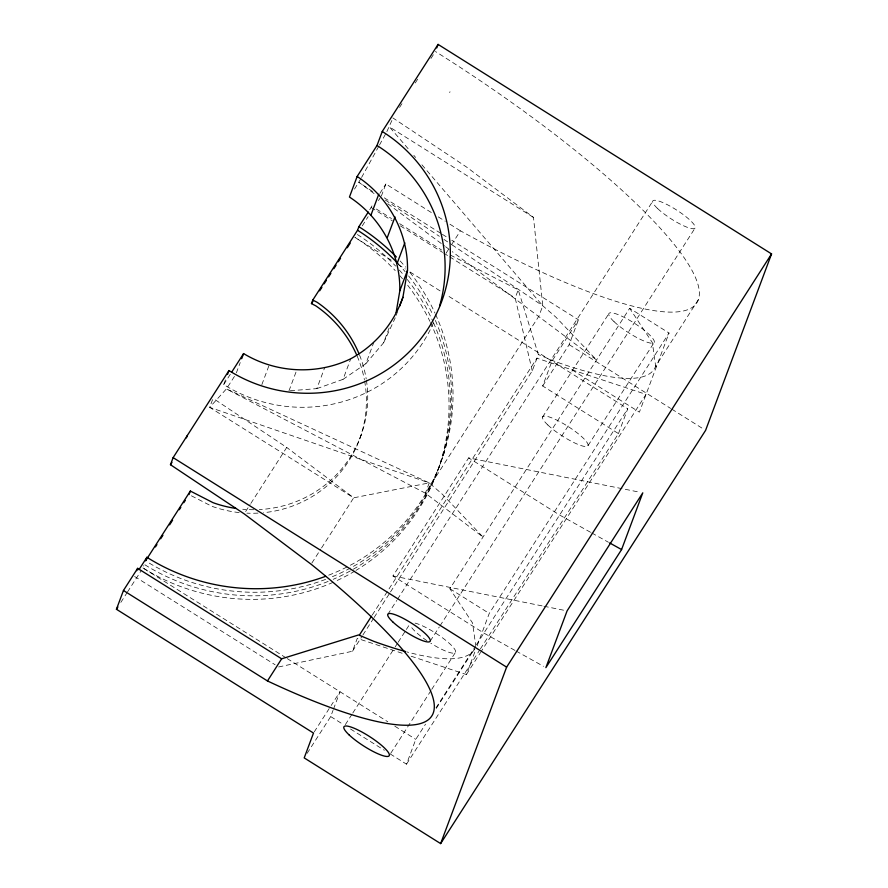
<?xml version="1.0" encoding="UTF-8"?>
<svg xmlns="http://www.w3.org/2000/svg" width="888" height="888" viewBox="0 0 888 888"><rect width="100%" height="100%" fill="white"/><g stroke="black" fill="none" stroke-linecap="round" stroke-linejoin="round"><path stroke-width="0.67" stroke-dasharray="4.44 3.33" d="M390.52 591.908L532.267 370.84L538.361 354.534L518.226 289.854L449.905 254.823M286.036 657.841L142.935 567.943L143.812 565.578M212.576 399.6L209.679 407.348L353.69 497.813L429.226 482.894L442.446 494.339L483.005 537.051L425.374 493.184L226.429 388.911L209.679 407.348L429.226 482.894L425.374 493.184L538.927 316.084L542.779 305.794L533.477 217.405L466.533 167.033L392.84 117.904M433.522 322.755A145.144 141.869 20.5 0 1 223.721 384.571L226.096 378.199M236.375 372.86L240.226 362.582M261.849 384.637L269.064 365.345M288.977 390.853L296.67 370.285M391.886 120.491L386.813 131.746M369.73 209.779L373.193 203.785M431.313 212.521L385.892 183.983L381.385 196.026L441.214 233.611M290.309 390.753L316.838 388.622L324.531 368.043M449.683 92.607L450.016 91.719M316.838 388.622L343.046 379.354L350.738 358.785M343.046 379.354L365.834 363.714L373.526 343.134M365.834 363.714L383.627 342.735L389.876 326.018M396.181 315.296L397.624 311.444M359.829 438.55L361.15 434.998M278.61 666.955L352.481 651.248L357.287 638.372L404.617 654.068M307.159 753.302L330.702 716.572L333.022 710.367M333.488 709.124L339.993 691.741L331.157 705.516M440.326 462.892L441.658 459.34M442.979 455.799L444.311 452.247M532.267 370.84L515.173 297.991L518.226 289.854M480.386 648.939L618.459 433.599L542.668 385.98L551.948 361.15L578.443 319.824L451.77 240.248M390.176 753.923L406.504 764.18L415.784 739.36L425.519 724.175M542.668 385.98L569.164 344.655L578.443 319.824M411.188 656.243L466.4 674.547L475.247 650.871M477.134 645.842L489.244 613.442L669.041 333.033L629.67 308.303L449.883 588.711L472.583 623.043L475.691 645.332M618.459 433.599L627.749 408.769L446.387 294.827M572.072 369.863L639.393 412.154L669.041 333.033M383.627 342.735L395.216 317.871M360.905 178.677L353.813 190.232M361.571 177.478L378.843 146.187M379.509 144.988L386.147 132.956M399.567 107.415L403.307 101.598M415.262 82.95L418.992 77.123M430.946 58.486L433.932 53.824M223.721 384.571L230.336 374.237M234.443 376.423L226.429 388.911L429.226 482.894M379.92 193.295L385.892 183.983M120.846 602.375L126.74 593.195M127.472 592.041L141.458 570.24M362.249 225.874L368.143 216.694M378.443 200.621L379.92 198.324M245.654 511.521L250.139 504.528M250.882 503.374L286.735 447.441L213.053 398.312M448.484 249.45L446.242 252.947L448.684 254.201M451.47 244.788L460.439 230.813A340.459 70.396 32.7 0 0 699.067 289.477A340.459 70.396 32.7 0 0 435.431 51.493M311.855 563.059L320.812 549.084M321.567 547.918L353.69 497.813L286.735 447.441M514.896 650.371L483.916 633.1L392.962 575.957L468.664 457.886L640.07 492.274M372.261 615.029L536.929 358.208L646.031 394.383L481.374 651.204M352.481 651.248L362.171 636.119M362.915 634.964L373.36 618.67M374.114 617.504L389.776 593.073M387.812 614.407L396.792 600.399M397.535 599.234L652.758 201.176M314.23 731.912L330.425 706.659M345.343 724.63L352.048 714.185M352.791 713.02L394.472 648.018M395.216 646.864L397.447 643.378M398.19 642.213L405.627 630.613M406.371 629.448L410.101 623.642M542.568 417.027L608.813 313.719M430.247 641.069L439.238 627.061M439.982 625.896L695.204 227.839M390.82 753.202L431.013 690.52M431.757 689.354L455.566 652.214M588.045 445.598L654.29 342.291M435.997 707.825L475.679 645.942M476.423 644.777L627.749 408.769M436.274 708.402L474.381 648.973M698.245 299.822L655.655 366.233A340.459 70.396 32.7 0 1 553.49 360.894L538.361 354.534M406.504 764.18L479.642 650.105M466.4 674.547L480.619 652.369M392.962 575.957L542.601 605.982M543.967 606.249L564.368 610.345M191.408 495.815L211.744 506.238A116.472 113.842 20.5 0 0 241.414 512.798M590.598 532.301L559.618 515.029L468.664 457.886M591.785 532.966L608.469 542.268M516.083 651.037L543.489 666.311M533.477 217.405L389.466 126.94L410.212 151.138M438.306 216.905L445.299 221.301M449.95 224.22L460.439 230.813M656.443 366.722L655.655 366.233L652.369 342.635L629.67 308.303M442.379 234.343L447.075 237.296M376.357 209.046L391.497 218.559M399.656 223.676L441.58 250.016M371.173 207.526L392.252 220.768M400.444 225.918L442.59 252.392M443.756 253.124L448.44 256.066M449.617 256.81L515.173 297.991M569.164 344.655L670.606 408.391M671.772 409.124L703.263 428.904M391.253 260.195L354.889 237.351A200.688 196.159 20.5 0 1 395.227 270.585M398.29 264.613L405.328 269.042M410.023 271.983L441.691 291.886M449.883 588.711L489.244 613.442M287.201 658.574L387.801 721.778M394.794 726.173L415.784 739.36M134.61 576.49L275.102 664.746M330.702 716.572L343.534 724.63M350.527 729.026L384.349 750.26M372.705 191.553L358.907 182.295L376.69 195.504M385.348 200.044L439.349 236.319M443.945 239.416L450.849 244.045M451.992 244.811L542.779 305.794L555.999 317.238L596.558 359.951L452.258 251.67M387.801 203.763L444.477 245.887M445.587 246.709L451.148 250.838M413.819 155.345L415.617 157.442M421.933 164.813L542.779 305.794M474.825 648.873A340.459 70.396 32.7 0 1 406.848 651.914M430.469 322.555A200.688 196.159 20.5 0 1 356.01 570.385M354.845 571.095A200.688 196.159 20.5 0 1 334.376 581.762M333.122 582.317A200.688 196.159 20.5 0 1 142.935 567.943M399.811 275.646A200.688 196.159 20.5 0 1 402.486 278.777M407.67 285.214A200.688 196.159 20.5 0 1 429.881 321.323M433.499 322.744A200.688 196.159 20.5 0 1 351.448 570.285M350.261 570.94A200.688 196.159 20.5 0 1 333.2 579.32M328.138 581.429A200.688 196.159 20.5 0 1 144.256 564.391M357.376 234.532A200.688 196.159 20.5 0 1 395.615 266.056M399.311 270.052A200.688 196.159 20.5 0 1 403.807 275.236M407.292 279.498A200.688 196.159 20.5 0 1 432.944 321.489M364.635 381.019A116.472 113.842 20.5 0 1 263.525 512.698M257.997 513.109A116.472 113.842 20.5 0 1 246.908 513.153M357.209 356.188A116.472 113.842 20.5 0 1 364.391 379.698M366.4 380.142A116.472 113.842 20.5 0 1 259.318 509.568M253.768 509.723A116.472 113.842 20.5 0 1 242.746 509.246M359.584 355.178A116.472 113.842 20.5 0 1 366.189 378.81M435.375 320.446A200.688 196.159 20.5 0 1 351.581 567.399M350.394 568.043A200.688 196.159 20.5 0 1 330.736 577.366M325.619 579.376A200.688 196.159 20.5 0 1 146.742 561.571M397.88 263.492A200.688 196.159 20.5 0 1 405.139 271.684M408.624 275.946A200.688 196.159 20.5 0 1 433.122 315.462M435.586 314.396A200.688 196.159 20.5 0 1 349.328 565.778M346.931 567.021A200.688 196.159 20.5 0 1 326.939 575.835M400.133 260.95A200.688 196.159 20.5 0 1 405.572 267.088M409.945 272.405A200.688 196.159 20.5 0 1 435.02 313.153M415.029 623.099A26.873 5.561 32.7 0 1 453.824 648.018A26.873 5.561 32.7 0 1 430.846 643.245M426.917 640.681A26.873 5.561 32.7 0 1 410.356 625.507M657.664 208.591A25.086 5.184 32.7 0 0 694.005 228.671A25.086 5.184 32.7 0 0 670.285 206.26A25.086 5.184 32.7 0 0 657.664 208.591M614.063 321.667A26.873 5.561 32.7 0 0 653.002 343.179A26.873 5.561 32.7 0 0 627.583 319.169A26.873 5.561 32.7 0 0 614.063 321.667M547.829 424.975A26.873 5.561 32.7 0 0 586.757 446.486A26.873 5.561 32.7 0 0 561.349 422.477A26.873 5.561 32.7 0 0 547.829 424.975"/><path stroke-width="1.33" d="M396.137 312.465L399.822 290.809L407.514 270.241C408.169 232.712 388.489 196.892 357.143 176.479L377.012 145.488L382.251 131.48L438.084 44.4L771.561 253.913L705.594 430.369L440.637 843.6L304.207 757.897L313.497 733.066L116.439 609.268L123.454 590.476L137.651 568.342L281.651 658.807L358.574 634.942L373.693 641.303A340.459 70.396 32.7 0 0 405.572 651.57M399.545 306.305L402.908 297.302L407.514 270.241M325.652 576.312A200.688 196.159 20.5 0 1 146.909 557.298L145.577 560.85L190.343 491.042L213.065 502.686A116.472 113.842 20.5 0 0 235.908 508.436M368.276 212.043L358.874 226.706L357.542 230.258L312.787 300.066L311.466 303.607L315.784 305.827A116.472 113.842 20.5 0 1 356.665 354.945M123.454 590.476L267.466 680.952A340.459 70.396 32.7 0 0 311.1 564.224L244.156 513.852L170.474 464.724L173.127 457.631L228.96 370.562A145.144 141.869 20.5 0 0 428.382 328.149A145.144 141.869 20.5 0 0 382.251 131.48M136.785 570.673L137.651 568.342M186.436 437.862L187.324 435.497M227.528 374.381L228.96 370.562M189.011 494.583L190.343 491.042M241.669 358.719L243.59 353.579C275.824 373.06 316.805 375.269 350.738 358.785C375.18 345.465 393.839 323.632 402.908 297.302M357.143 176.479L349.45 197.047C380.797 217.46 400.477 253.28 399.822 290.809M371.051 214.852L378.743 194.283M436.752 47.952L438.084 44.4M387.312 237.484L395.005 216.905M397.136 263.392L404.828 242.813M440.637 843.6L506.615 667.143L771.561 253.913M621.578 549.572L642.79 492.829L567.088 610.889L545.876 667.643L621.578 549.572L609.656 542.934M170.474 464.724L171.972 462.393M231.812 371.939L243.59 353.579M138.95 569.708L146.909 557.298M155.444 546.941L156.932 544.61M160.661 538.794L162.904 535.309M169.619 524.841L172.605 520.179M179.309 509.712L180.808 507.381M183.794 502.73L185.281 500.41M311.466 303.607L312.953 301.287M319.669 290.809L321.9 287.324M324.142 283.827L326.384 280.342M328.616 276.856L330.858 273.36M333.844 268.709L336.075 265.212M338.317 261.727L340.559 258.242M347.264 247.763L350.249 243.112M116.439 609.268L117.904 606.97M267.466 680.952L281.651 658.807M359.529 634.876L371.506 616.194M312.787 300.066L317.116 302.275A116.472 113.842 20.5 0 1 359.063 353.912M173.127 457.631L506.615 667.143M358.874 226.706A200.688 196.159 20.5 0 1 396.37 256.987M357.542 230.258A200.688 196.159 20.5 0 1 397.88 263.492M377.012 145.488A145.144 141.869 20.5 0 1 439.593 305.983M392.707 621.822A25.086 5.184 32.7 0 0 429.048 641.902A25.086 5.184 32.7 0 0 405.328 619.491A25.086 5.184 32.7 0 0 392.707 621.822M349.106 734.898A26.873 5.561 32.7 0 0 388.045 756.41A26.873 5.561 32.7 0 0 362.626 732.4A26.873 5.561 32.7 0 0 349.106 734.898"/></g></svg>
